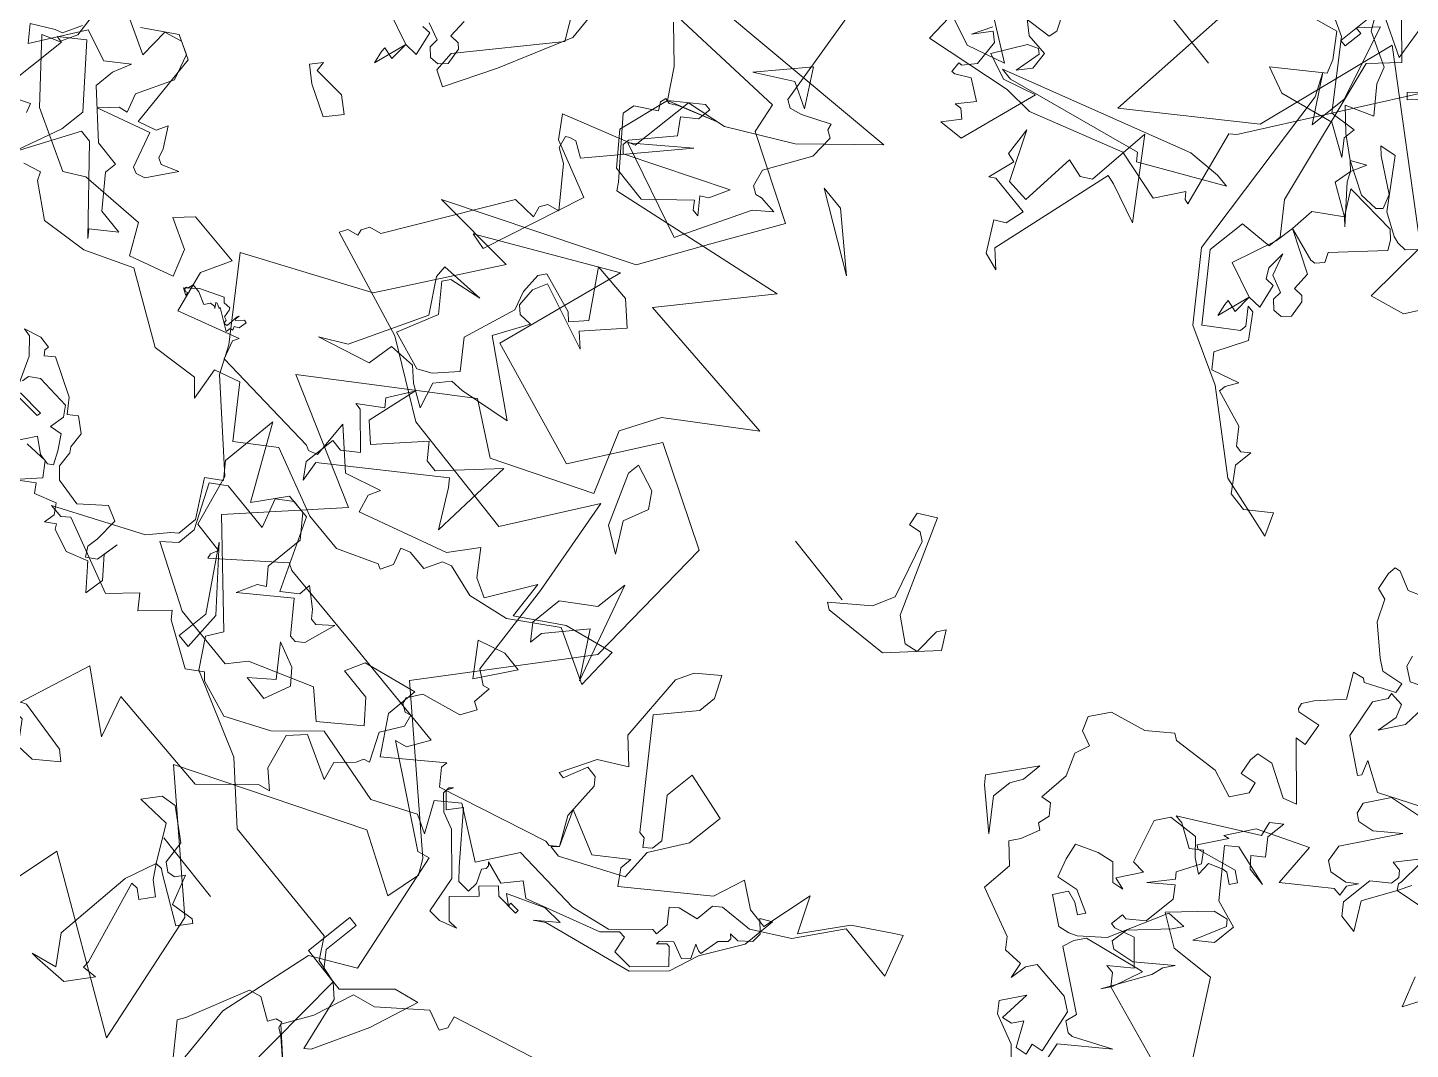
# Model space of a CAD drawing. Header units: metres. Extents: x -71 to 881, y -503 to 661.
# Drawn here: x 165.84 to 169.941, y -251.411 to -248.381 of the extents above; entities that cross this region are included whole.
import ezdxf

# ---------------------------------------------------------------- set-up
doc = ezdxf.new("R2010")
doc.units = ezdxf.units.M
doc.layers.add('ARBRE', color=100, linetype='Continuous', lineweight=13, true_color=0x00ff3f)

# ---------------------------------------------------------------- blocks, each defined once
blk = doc.blocks.new('WMF2', base_point=(0, 0.01))
at = {"color": 251, "lineweight": 0, "true_color": 0x636466}
for points in [[(220.93, -117.85), (217.92, -115.52), (216.01, -113.25), (211.75, -115.52), (215.09, -113.71), (215.69, -113.21), (216.23, -113.25), (216.29, -112.71), (215.78, -112.1), (217.44, -110.7), (217.53, -109.6), (213.13, -105.6), (212.64, -105.02), (197.13, -110.25), (202.88, -101.16), (188.84, -101.73), (195.03, -95.86), (196.4, -92.3), (193.55, -87.25), (201.48, -82.18), (206.17, -84.52), (217.5, -73.62), (205.76, -70.03), (212.07, -61.12), (204.08, -54.99), (204.77, -53.52), (202.84, -51.25), (195.1, -48.95), (190.12, -45.33), (178.29, -45.44), (176.89, -43.78), (174.7, -43.59), (173.01, -29.2)], [(123.64, -13.73), (121.99, -1.9), (114.39, -4.34), (111.72, -4.67), (103.98, -8.76), (99.27, -8.35), (97.95, -10.89), (97.46, -10.41), (97.02, -10.37), (99.54, -16.88), (99.06, -17.38), (95.41, -24.9), (90.83, -34.32)], [(24.4, -82.93), (24.01, -87.6), (8.81, -80.93), (12.69, -92.64), (23.58, -100.08), (8.83, -109.56), (3.27, -107.44), (3.01, -110.61), (3.9, -111.79), (16.57, -120.44), (8.22, -134.47), (9.81, -146.85), (18.98, -150.2), (22.71, -142.59), (34.39, -144.58), (32.65, -156.43), (43.16, -148.65), (41.63, -148.52), (39.67, -158.01), (44.92, -159.4), (46.44, -161.06), (40.43, -164.26), (40.42, -170.12), (36.91, -171.27), (31.95, -175.08), (27.13, -180.99), (44.83, -177.37)], [(116.67, -12.35), (115.65, -10.82), (115.72, -10.05), (119.34, -9.11)], [(120.53, -7.61), (116.29, -5.59), (119.5, -4.04), (122.03, -4.59)], [(100.3, -13.3), (97.37, -13.9), (96.16, -13.9), (102.61, -9.16), (103.21, -9.75), (114.9, -5.14), (116, -5.14), (100.3, -13.3), (100.3, -13.3)], [(162.25, -221.47), (162.55, -220.76), (164.41, -221.19), (167.6, -217.66), (169.53, -216.89), (170.28, -213.15), (171.44, -210.43), (167.5, -207.63), (170.63, -209.8), (171.33, -210.11), (171.53, -210.62), (172.06, -210.42), (172.36, -209.7), (174.37, -210.56), (175.39, -210.16), (176.98, -204.42), (177.29, -203.7), (165.65, -192.21), (176.34, -193.26), (169.52, -180.97)], [(227.53, -117.47), (210.08, -120.09), (209.21, -117.47), (201.41, -114.58), (204.04, -108.47), (206.64, -102.36), (221.47, -92.77), (213.62, -93.64), (218.84, -83.17), (228.67, -76.4), (223.08, -70.7), (221.59, -68.47), (214.46, -63.39), (212.7, -59.01), (209.83, -58.98), (210.04, -58.28), (209.88, -57.88), (205.22, -63.07), (204.55, -62.86), (196.2, -62.98), (185.71, -63.11), (186.56, -61.11), (187.58, -60.7), (178.92, -56.25), (177.9, -56.66), (174.32, -45.95), (177.81, -43.34), (178.67, -34.61), (175.87, -21.54)], [(108.09, -27.35), (107.21, -10.78), (98.49, -19.49), (96.74, -32.59), (81.64, -23.67), (81.04, -17.76), (78.09, -18.94), (77.45, -20.28)], [(35.99, -92.94), (34.69, -99.75), (29.28, -96.73), (30.97, -100.19), (21.09, -100.49), (17.67, -104.7), (16.66, -105.12), (18.28, -106.23), (19.48, -109.18), (18.41, -110.67), (14.49, -109.41), (15.1, -110.95), (13.93, -112.47), (13.73, -113.15), (13.23, -113.37), (14.72, -115.61), (13.76, -117.64), (14.16, -118.66), (14.68, -118.45), (15.39, -118.76), (15.6, -119.27), (14.94, -120.61), (11.56, -121.96), (10.97, -123.39), (11.67, -123.68), (11.74, -125.32), (12.27, -125.11), (13.58, -125.77), (15.6, -134.05), (18.21, -142.77), (22.11, -134.68), (33.61, -134.71), (40.51, -137.9), (50.45, -139.73), (50.16, -140.44), (49.24, -140.81), (49.44, -141.32), (49.15, -142.04), (48.13, -142.44), (43.19, -153.31), (41.06, -153.59), (41.43, -154.51), (41.13, -155.22), (40.11, -155.63), (43.05, -158.46), (44.35, -159.02), (44.76, -160.04), (44.45, -160.3), (43.92, -160.51), (42.49, -159.91), (37.1, -168.03), (40.97, -163.9), (32.15, -161.95), (29.82, -168.64), (28.52, -170), (30.14, -169.93), (30.65, -169.72), (31.37, -170.03), (31.94, -171.46), (30.17, -175.61), (30.45, -177.74), (31.15, -178.04), (31.35, -178.56), (33.6, -177.07), (34.61, -176.66), (35.32, -176.96), (38.04, -186.65)], [(151.61, -227.39), (162.65, -222.48), (162.25, -221.47), (162.25, -221.47)], [(95.41, -24.9), (93.1, -25.5), (93.1, -24.4), (91.88, -23.19), (94.81, -24.4), (99.43, -22.59), (101.87, -23.19), (98.33, -26.72), (98.94, -27.82), (100.65, -29.64), (103.57, -28.43), (103.57, -29.64), (101.87, -30.26), (100.05, -29.64), (95.41, -24.9), (95.41, -24.9)], [(174.7, -43.59), (178.13, -43.59), (178.13, -48.16), (177.26, -48.16), (177.26, -44.83), (176.02, -43.59), (173.91, -43.59), (170.9, -47.37), (168.8, -48.16), (169.68, -43.59), (171.36, -38.49), (171.81, -38.05), (173.47, -42.7), (174.7, -43.59), (174.7, -43.59)], [(220.57, -50.22), (221.79, -50.2), (214.78, -54.92), (213.59, -56.76), (213.1, -57.26), (213.13, -59.1), (215.47, -61.97), (214.27, -63.08), (215.5, -64.29), (215.56, -69.52), (211.34, -63.72), (209.67, -66.67), (207.37, -66.7), (203.77, -60.91), (202.56, -62.13), (202.58, -63.23), (200.85, -62.15), (200.24, -61.55), (199.64, -61.56), (198.56, -62.79), (199.01, -59.87), (199.61, -59.26), (200.21, -59.24), (202.55, -61.52), (206.05, -57.94), (205.47, -59.78), (204.85, -60.28), (206.1, -61.48), (206.14, -65.01), (207.85, -66.7), (209.07, -66.69), (210.27, -65.56), (209.03, -63.15), (213.66, -63.1), (214.86, -61.99), (212.51, -58.47), (212.49, -56.77), (213.57, -55.55), (207.7, -53.3), (201.85, -53.37), (200.78, -55.09), (195.57, -58.07), (193.11, -56.39), (190.24, -59.36), (192.08, -61.04), (195, -61.01), (194.41, -62.83), (189.81, -64.59), (189.77, -61.68), (187.3, -58.79), (183.33, -62.96), (183.33, -62.37), (182.1, -61.15), (172.77, -65.4), (172.29, -65.4), (171.68, -66.02), (173.43, -68.94), (169.39, -67.77), (166.98, -70.11), (166.96, -69.01), (165.85, -67.81), (160.08, -73.71), (159.5, -76.65), (157.18, -75.46), (155.35, -75.48), (154.92, -80.22), (153.06, -77.33), (150.8, -81.38), (147.91, -83.85), (147.29, -84.34), (145.55, -80.94), (150.8, -80.88), (153.05, -76.72), (155.95, -74.38), (158.86, -73.73), (159.47, -73.11), (159.44, -71.4), (161.14, -70.78), (161.73, -70.16), (160.64, -69.08), (160.62, -67.87), (161.11, -67.86), (163.5, -64.91), (166.9, -63.65), (173.36, -63.08), (175.14, -59.53), (179.8, -61.8), (181.48, -60.07), (179.75, -57.65), (181.46, -58.23), (184.95, -55.88), (192.02, -56.41), (194.9, -52.85), (198.42, -50.48), (201.82, -51.06), (202.43, -51.55), (203.66, -50.42), (207.69, -52.09), (208.3, -52.68), (210.1, -50.35), (211.21, -51.44), (213, -49.09), (219.97, -50.84), (220.57, -50.22), (220.57, -50.22)], [(156.89, -69.51), (157.43, -66.75), (159.56, -64.03), (167.3, -61.05), (168.14, -60.32), (166.54, -62.02), (168.32, -61.8), (171.36, -59.94), (170.42, -59.42), (170.47, -59.72), (169.59, -59.84), (169.56, -59.52), (171.59, -59.29), (172.31, -59.83), (173.34, -58.5), (172.64, -57.96), (174.22, -55.94), (172.57, -54.64), (171.71, -54.74), (173.12, -54.01), (174.29, -53.87), (175.3, -57.08), (178.61, -59.71), (180.18, -60.09), (181.49, -61.11), (181.56, -61.74), (181.3, -62.07), (181.53, -61.43), (180.22, -60.39), (179.42, -61.68), (175.68, -58.22), (174.72, -57.4), (173.53, -57.53), (173.65, -58.47), (174.34, -59.58), (174.13, -59.93), (174.18, -60.23), (174.45, -60.45), (172.34, -60.13), (171.33, -61.75), (169.98, -60.98), (163.78, -64.16), (162.73, -65.48), (162.11, -65.55), (161.63, -64.1), (159.84, -64.31), (157.76, -66.95), (159.09, -68.05), (159.4, -68.02), (159.94, -67.33), (159.98, -67.64), (159.15, -68.6), (157.6, -68.22), (157.12, -68.85), (157.81, -69.96), (157.22, -69.78), (156.92, -69.81), (156.81, -71.58), (156.27, -72.27), (156.3, -72.59), (156.65, -72.85), (155.79, -72.95), (154.94, -73.93), (155.05, -74.81), (156.1, -75.62), (155.22, -76.3), (155.18, -73.27), (156.89, -69.51), (156.89, -69.51)], [(171.68, -66.02), (173.31, -68.24), (173.88, -71.59), (174.47, -72.18), (175.5, -72.18), (176.09, -69.97), (176.66, -69.97), (175.5, -73.22), (173.31, -74.97), (175.5, -76.59), (176.66, -82.74), (176.09, -84.36), (174.47, -86.09), (173.31, -84.36), (173.31, -82.74), (175.5, -79.36), (168.32, -72.18), (167.74, -72.18), (167.15, -71.59), (166.58, -72.18), (166.58, -73.22), (169.36, -76), (169.36, -78.78), (164.96, -78.33), (164.96, -74.97), (166.58, -71.59), (166.11, -68.82), (171.09, -65.45), (172.15, -65.45), (171.68, -66.02), (171.68, -66.02)], [(211.1, -72.56), (210.01, -72.56), (208.8, -73.77), (211.73, -76.09), (212.35, -76.09), (210.51, -77.8), (211.1, -78.4), (210.01, -80.71), (210.51, -76.09), (208.8, -74.88), (205.88, -79.01), (204.66, -77.8), (203.56, -77.8), (200.04, -82.55), (199.42, -74.88), (201.73, -77.8), (202.34, -78.4), (210.51, -70.25), (210.01, -68.43), (211.1, -69.64), (211.1, -72.56), (211.1, -72.56)], [(187.57, -69.19), (189.89, -71.62), (187.57, -72.72), (185.74, -72.72), (187.57, -69.19), (187.57, -69.19)], [(184.65, -79.77), (186.95, -76.25), (186.95, -75.04), (188.18, -76.25), (188.18, -79.17), (185.74, -81.48), (185.74, -84.42), (181.72, -76.25), (184.65, -79.77), (184.65, -79.77)], [(141.22, -138.01), (143.41, -136.76), (145.13, -137.25), (145.63, -137.09), (145.6, -136.33), (145.13, -134.84), (144.07, -134.71), (142.97, -132.98), (140.36, -131.23), (139.36, -130.72), (137.49, -131.32), (137.22, -130.44), (139.58, -128.86), (139.92, -129.04), (140.84, -128.69), (139.42, -126.79), (141.03, -124.5), (141.52, -123.53), (141.36, -123.04), (141.12, -122.91), (139.13, -123.53), (138.58, -121.59), (139.52, -121.34), (135.03, -117.8), (136.15, -117.21), (139.1, -118.34), (140.49, -117.9), (140.5, -117.08), (140.06, -115.71), (138.68, -116.15), (138.33, -115.23), (139.13, -113.66), (141.69, -114.16), (145.74, -113.14), (146.33, -113.43), (148.12, -111.55), (151.13, -110.32), (152.08, -108.49), (151.44, -107.36), (150.04, -107.03), (150.34, -105.65), (149.29, -103.85), (149.18, -101.08), (148.29, -101.35), (147.47, -100.54), (147.61, -99.46), (147.03, -99.16), (147.51, -97.44), (147.99, -96.52), (146.26, -95.22), (146.17, -92.39), (141.64, -91.28), (140.84, -90.46), (139.13, -90.72), (138.69, -89.34), (138.63, -90.88), (138.17, -91.79), (134.57, -91.91), (133.35, -91.28), (132.09, -87.5), (133.07, -87.18), (132.73, -86.26), (133.71, -85.95), (135.09, -87.89), (135.6, -86.91), (136.47, -86.63), (136.66, -89.45), (137.77, -87.31), (136.97, -86.47), (134.21, -85.79), (131.7, -83.77)], [(131.17, -87.01), (131.77, -88.88), (128.43, -92.34), (131.45, -90.3), (131.93, -90.21), (132.84, -90.68), (132.69, -91.75), (138.01, -94.49), (137.8, -95.54), (137.29, -96.51), (132.41, -98.35), (132.02, -98.48), (132.65, -95.66), (133.11, -94.75), (131.35, -98.96), (131.2, -100.04), (130.7, -101), (133.23, -98.36), (135.1, -97.76), (135.74, -98.1), (135.68, -99.63), (133.33, -102.77), (132.87, -103.68), (134.56, -103.4), (136.24, -97.94), (137.95, -96.02), (138.58, -95.62), (139.55, -95.29), (142.04, -96.56), (141.41, -97.82), (140.33, -97.67), (139.33, -97.16), (139.01, -97.82), (141.07, -98.46), (142.94, -97.86), (143.7, -99.41), (144.2, -100.81), (142.43, -101.88), (141.01, -102.38), (139.61, -101.25), (138.63, -101.56), (139.77, -101.73), (138.66, -103.88), (139.89, -103.76), (141.57, -107.36), (140.9, -108.66), (138.27, -109.27), (136.88, -108.14), (135.58, -107.47), (135.77, -108.71), (134.62, -109.36), (134.22, -109.47), (133.26, -108.98), (132.92, -109.62), (133.89, -110.13), (137.3, -108.77), (137.63, -108.93), (136.36, -111.4), (136.84, -111.24), (135.54, -113.78), (131.42, -116.34), (130.72, -112.44), (127.35, -115.8), (126.6, -115.82), (126.85, -116.77), (126.37, -117.68), (127.17, -116.93), (128.65, -116.47), (129.55, -116.93), (129.96, -118.38), (127.38, -123.37), (129.16, -121.51), (130.54, -121.07), (131.19, -121.4), (131.54, -122.32), (130.4, -124.53), (125.18, -126.19)], [(126.75, -127), (131.48, -123.86), (134.15, -124.91), (133.52, -123.75), (133.68, -123.43), (136.79, -125.04), (137.86, -128.38), (137.23, -129.62), (137.38, -130.11), (136.11, -130.19), (135.51, -129.14), (135.65, -127.24), (134.56, -129.39), (134.72, -131.45)], [(135.45, -133.06), (137.16, -131.97), (138.4, -132.6), (138.75, -133.52)], [(18.5, -90.74), (17.84, -93.61), (20.02, -96.45), (22.98, -96.02), (22.05, -97.63), (20.72, -98), (17.93, -96.37), (17.41, -94.37), (16.65, -93.94), (15.97, -94.11), (15.49, -94.96), (14.21, -92.52), (12.21, -93.06), (11.86, -92.86), (12.6, -91.6), (16.89, -93.51), (17.23, -93.72), (17.84, -93.61), (16.91, -92.52), (15.64, -91.79), (16.37, -90.52), (17.22, -91.02), (17.83, -90.91), (14.87, -83.79), (14.78, -83.17), (13.49, -83.45), (14.87, -81.07), (17.86, -80.56), (18.47, -80.47), (16.28, -81.33), (18.28, -83.52), (18.5, -90.74), (18.5, -90.74)], [(193.06, -90.68), (193.06, -91.77), (190.63, -91.29), (189.54, -90.08), (190.15, -87.76), (188.32, -85.45), (190.63, -86.53), (193.06, -90.68), (193.06, -90.68)], [(30.71, -93.26), (29.79, -92.67), (31.51, -90.88), (33.12, -90.61), (34.74, -92.37), (37.69, -92.07), (35.5, -93.43), (30.71, -93.26), (30.71, -93.26)], [(132.71, -95.54), (133.58, -96.42), (134.37, -96.42), (132.71, -98.1), (134.81, -99.76), (136.47, -98.97), (136.93, -98.97), (136.93, -100.2), (136.47, -100.2), (135.25, -101.44), (135.25, -104.42), (136.12, -105.31), (137.8, -103.54), (136.47, -105.66), (136.93, -106.1), (136.12, -108.22), (136.93, -109.09), (137.8, -108.22), (139.92, -109.09), (140.71, -109.09), (134.81, -113.75), (135.25, -114.99), (134.37, -115.87), (134.37, -114.12), (133.14, -112.88), (134.02, -111.98), (133.14, -111.2), (131.46, -111.2), (135.25, -111.63), (136.12, -110.76), (132.71, -107.41), (130.14, -106.98), (130.14, -104.87), (131.46, -103.54), (130.59, -106.54), (131.03, -106.98), (132.27, -106.54), (134.81, -103.19), (131.92, -101.88), (128.03, -102.76), (120.98, -94.11)], [(123.89, -94.11), (132.71, -95.54), (132.71, -95.54)], [(12.72, -95.5), (19.16, -95.5), (12.72, -95.5), (12.72, -95.5)], [(151.83, -99.7), (151.83, -97.88), (149.53, -95.56), (153.05, -97.88), (153.66, -98.49), (151.35, -102.62), (151.35, -100.8), (151.83, -99.7), (151.83, -99.7)], [(173.74, -97.12), (171.08, -99.94), (170.47, -101.94), (172.73, -106.71), (173.49, -107.11), (174.53, -106.76), (174.92, -107.91), (173.5, -109.02), (168.96, -101.3), (166.77, -100.11), (165.62, -100.49), (165.9, -102.84), (165.52, -103.6), (164.39, -102.19), (167.39, -98.11), (173.12, -96.81), (173.74, -97.12), (173.74, -97.12)], [(173.09, -98.24), (179.55, -98.24), (173.09, -98.24), (173.09, -98.24)], [(41.84, -105.25), (43.62, -104.29), (45.73, -104.74), (46.01, -105.12), (46.77, -104.41), (46.73, -105.44), (47.43, -106.2), (49.22, -105.25), (49.85, -105.94), (51.28, -104.6), (49.82, -106.67), (50.87, -107.74), (52.95, -107.44)], [(54.48, -105.47), (52.9, -108.54), (51.53, -107.75), (50.51, -107.72), (50.13, -108.07), (50.82, -109.11), (51.79, -110.25), (52.85, -109.93), (52.79, -111.31), (53.49, -112.07), (56.63, -111.82), (57.39, -111.12), (57.42, -110.48)], [(56.72, -109.72), (54.29, -109.98), (54.31, -109.62), (56.73, -109.36)], [(57.43, -110.12), (58.73, -112.28), (60.09, -113.37), (60.82, -113.4), (59.39, -114.07), (58.29, -114.03), (58.31, -113.66), (57.96, -113.28), (57.27, -113.98), (53.82, -112.76), (52.77, -111.68), (52.09, -112.38), (50.71, -111.59), (50.41, -110.19), (50.06, -109.81), (49.75, -108.42), (48.76, -107.65), (46.27, -107.55), (44.45, -109.59), (43.06, -109.17), (42.78, -107.03), (42.83, -106.03), (42.2, -105.27), (41.44, -105.97), (41.35, -108.07), (41.41, -106.7), (39.72, -105.17), (39.79, -103.4), (41.84, -105.25), (41.84, -105.25)], [(41.84, -105.25), (41.63, -105.03), (41.84, -105.25), (41.84, -105.25)], [(216.62, -108.51), (216.01, -113.25), (213.7, -115.58), (213.1, -115.58), (213.1, -114.35), (214.19, -113.25), (213.1, -112.03), (215.41, -108.51), (215.41, -107.9), (214.8, -107.41), (206.64, -112.66), (207.25, -110.82), (207.86, -110.33), (206.64, -109.11), (207.25, -109.11), (207.86, -109.72), (210.77, -106.2), (214.19, -106.2), (216.62, -108.51), (216.62, -108.51)], [(31.94, -110.31), (36.07, -115.05), (31.32, -110.9), (30.71, -107.38), (31.94, -107.38), (31.94, -110.31), (31.94, -110.31)], [(23.77, -111.52), (26.08, -113.84), (23.77, -113.24), (22.56, -112.13), (23.16, -109.69), (25.47, -109.69), (23.77, -111.52), (23.77, -111.52)], [(121.3, -120.73), (123.86, -119.93), (125.08, -116.95), (123.4, -114.83), (125.08, -114.83), (125.96, -115.71), (125.96, -118.61), (124.64, -119.93), (124.64, -120.73), (125.08, -121.17), (125.96, -121.17), (124.64, -123.29)], [(124.64, -124.95), (124.21, -120.73), (124.21, -120.38), (123.86, -119.93), (123.4, -121.17)], [(114.96, -116.16), (115.75, -114.04), (117.08, -116.51)], [(194.63, -115.87), (201.7, -119.08), (199.51, -119.1), (194.63, -115.87), (194.63, -115.87)], [(81.01, -130.16), (79.28, -131.51), (78.66, -131.81), (78.08, -133.54)], [(74.85, -137.35), (72.31, -139.57), (70.12, -138.82), (68.65, -132.15), (67.1, -132.91), (66.75, -133.95), (65.48, -132.37), (65.1, -131.6), (64.53, -131.41), (63.1, -132.21), (64.5, -129.59), (65.26, -129.22), (65.84, -129.4), (67.29, -132.34), (71.77, -130.12), (70.62, -131.65), (69.87, -131.93), (70.65, -133.46), (69.51, -136.82), (70.57, -138.98), (71.73, -139.36), (73.23, -138.72), (72.87, -136.03), (77.25, -137.51)], [(78.75, -136.87), (77.7, -132.76), (78.24, -131.16), (79.66, -130.35), (74.87, -126.28), (69.33, -124.41), (67.74, -125.68), (61.86, -126.76), (60.09, -124.38), (56.38, -126.21), (57.56, -128.41), (60.34, -129.35), (59.17, -130.88), (54.25, -131.01), (55.18, -128.25), (53.81, -124.69), (48.67, -127.32), (48.87, -126.75), (48.11, -125.21), (37.91, -126.12), (37.44, -125.97), (36.67, -126.35), (37.35, -129.67), (33.92, -127.23), (30.88, -128.65), (31.23, -127.59), (30.59, -126.09), (23.17, -129.77), (21.67, -132.34), (19.86, -130.44), (18.12, -129.86), (16.15, -134.19), (15.36, -130.85), (11.87, -133.9), (8.32, -135.28), (7.59, -135.54), (7.07, -131.77), (12.02, -133.45), (15.55, -130.27), (19.06, -129.03), (22.02, -129.38), (22.79, -129), (23.33, -127.38), (25.15, -127.33), (25.92, -126.95), (25.23, -125.56), (25.63, -124.43), (26.08, -124.57), (29.34, -122.59), (32.94, -122.53), (39.22, -124.13), (42.07, -121.37), (45.72, -125.04), (47.88, -123.97), (47.05, -121.13), (48.46, -122.25), (52.55, -121.18), (59.04, -124.03), (62.95, -121.62), (67.02, -120.56), (70.08, -122.22), (70.5, -122.88), (71.99, -122.24)], [(75.25, -125.13), (75.62, -125.9), (78.11, -124.29)], [(208.1, -122), (210.46, -122.83), (213.34, -120.5), (210.43, -124.86), (208.1, -122), (208.1, -122)], [(81.01, -130.16), (79.79, -128.95), (77.48, -133.7), (74.56, -133.08), (72.85, -134.78), (73.33, -133.08), (73.33, -131.26), (69.33, -128.34), (67, -128.34), (67, -127.23), (64.57, -124.92), (62.26, -124.92), (64.09, -123.1), (63.48, -122.5), (69.93, -127.84), (71.03, -127.84), (73.33, -122), (72.24, -126.63), (72.24, -128.95), (76.88, -133.08), (78.71, -131.26), (78.09, -131.26), (78.09, -124.92)], [(54.16, -127.33), (52.25, -128.51), (51.85, -128.21), (51.22, -128.34), (51.11, -128.15), (50.9, -127.48), (50.6, -127.43), (50.52, -127.17), (50.44, -127.11), (50.17, -127.21), (50.23, -128.35), (50.16, -128.51), (50.16, -128.08), (50.07, -128.03), (49.62, -128.66), (49.33, -128.62), (49.38, -127.89), (49.74, -127.62), (49.57, -127.32), (49.82, -127.23), (49.84, -126.81), (51.76, -127.71), (51.74, -127.58), (52.22, -127.74), (52.33, -127.68), (51.98, -127.29), (52.17, -127.38), (52.57, -127.26), (52.83, -126.75), (53.96, -127.11), (54.74, -127.1), (54.8, -126.57), (54.93, -126.53), (54.96, -126.46), (54.93, -126.32), (54.74, -126.22), (54.51, -126.31), (54.41, -126.05), (55.06, -126.28), (54.16, -127.33), (54.16, -127.33)], [(190.5, -128.76), (189.64, -129.45), (189.46, -131.17), (193.19, -131.13), (193.65, -130.73), (193.32, -133.22), (194.17, -133.3), (194.78, -135.8), (192.24, -131.89), (190.15, -132.02), (190.49, -137.07), (188.78, -136.9), (187.93, -137.58), (188.18, -143.5), (182.86, -137.92), (186.5, -138.74), (187.36, -138.82), (188.57, -127.35), (187.03, -126.24), (188.66, -126.48), (190.5, -128.76), (190.5, -128.76)], [(167.53, -134.78), (172.77, -136.49), (177.52, -141.23), (181.55, -156.93), (182.76, -158.76), (179.84, -155.24), (179.84, -158.76), (182.76, -165.09), (183.97, -163.4), (183.36, -163.4), (183.36, -161.69), (183.97, -161.69), (183.97, -165.71)], [(182.15, -166.93), (179.21, -164.61), (181.05, -162.17), (176.31, -149.38), (174, -147.07), (174, -145.86), (176.91, -145.25), (176.91, -141.71), (172.29, -137.1), (169.85, -139.41), (169.85, -140.01), (171.07, -141.23), (170.45, -141.23), (168.76, -139.41), (169.85, -136.49), (168.76, -135.38), (166.44, -136.49), (166.93, -135.38), (166.93, -134.78), (163.52, -134.17), (162.29, -132.95), (161.69, -132.95), (161.08, -133.55), (161.08, -131.86), (159.38, -130.03), (157.67, -130.03), (155.85, -131.86), (154.74, -130.03), (160.6, -130.65), (167.53, -134.78), (167.53, -134.78)], [(198.96, -132.02), (199.76, -132.54), (200.36, -132.4), (199.38, -133.95), (201.26, -134.85), (202.39, -133.98), (202.72, -133.9), (202.93, -134.84), (202.59, -134.91), (201.88, -136.06), (202.37, -138.31), (203.19, -138.84), (204.17, -137.22), (203.51, -139.04)], [(204.12, -142.96), (200.96, -141), (198.96, -141.1), (198.59, -139.51), (199.36, -138.28), (199.2, -140.69), (199.61, -140.96), (200.47, -140.41), (201.83, -137.47), (199.42, -136.95), (196.65, -138.27), (197.74, -130.97), (199.93, -130.47), (198.96, -132.02), (198.96, -132.02)], [(28.56, -153.92), (30.94, -150.53), (29.67, -149.64), (35.82, -150.93), (36.23, -149.61), (35.92, -147.95), (35.22, -147.45), (34.02, -147.66), (35.31, -144.47), (28.78, -140.9), (33.22, -139.51), (34.42, -139.31), (35.29, -137.92), (34.3, -135.76), (36.32, -136.63), (37.59, -137.52), (39.98, -137.11), (40.07, -134.73), (44.54, -132.73), (42.46, -134.33), (40.08, -141.29), (42.26, -143.89), (42.45, -144.97), (38.49, -145.64), (41.28, -144.68), (41.66, -143.99), (39.59, -141.99), (40.67, -138.22), (37.1, -137.61), (35.99, -138.41), (34.61, -140.39), (36.71, -142.49), (35.82, -147.35), (36.59, -148.94), (36.91, -150.74), (36.53, -151.43), (32.84, -150.83), (32.14, -150.33), (31.15, -151.75), (34.23, -155.28), (30.66, -155.41), (28.56, -153.92), (28.56, -153.92)], [(172.09, -138.69), (172.45, -139.76), (172.53, -140.18), (171.42, -140.08), (171.62, -141.79), (170.39, -141.96), (171.14, -144.02), (171.94, -143.9), (172.54, -144.66), (172.74, -146.37), (171.85, -144.55), (170.26, -144.14), (170.19, -143.29), (169.43, -142.72), (168.61, -142.9), (168.09, -143.61), (168.48, -145.07), (168.92, -145.41), (169.79, -145.28), (170.04, -146.94), (173.91, -148.36), (170.8, -147.91), (170.41, -148.01), (169.9, -148.71), (170.41, -149.48), (167.33, -153.6), (167.88, -154.33), (168.63, -154.89), (173.09, -154.46), (173.45, -154.42), (171.93, -152.49), (171.21, -151.97), (174.13, -154.55), (174.64, -155.32), (175.4, -155.88), (172.47, -154.78), (170.8, -155.02), (170.42, -155.53), (171.04, -156.68), (174.04, -158.22), (174.74, -158.74), (173.33, -159.18), (169.98, -155.59), (167.94, -154.77), (167.31, -154.68), (166.44, -154.8), (165.01, -156.7)], [(175.85, -163.73), (176.42, -162.98), (176.92, -163.36), (176.35, -164.1)], [(180.59, -167.98), (179.68, -164.7), (183.52, -166.03)], [(184.12, -165.76), (182.95, -164.22), (179.83, -163.17), (179.13, -161.78), (177.11, -159.84), (179.39, -158.51), (177.45, -157.05), (175.4, -155.88), (174.19, -156.77), (174.64, -155.32), (174.73, -153.72), (171.93, -152.49), (174.04, -150.58), (173.91, -148.36), (173.97, -146.62), (174.86, -142.5), (171.62, -141.79), (172.09, -138.69), (172.09, -138.69)], [(59.05, -144.81), (61.87, -145.83), (63.32, -146.72), (62.67, -147.76), (62.48, -146.91), (59.55, -147.25), (58.09, -146.36), (59.05, -144.81), (59.05, -144.81)], [(59.93, -151.15), (60.32, -152.23), (60.38, -152.67), (59.29, -152.55), (59.49, -154.26), (58.26, -154.43), (58.99, -156.48), (59.78, -156.36)], [(59.69, -157), (58.12, -156.61), (58.04, -155.76), (57.3, -155.21), (56.47, -155.37), (55.94, -156.07), (56.34, -157.53), (56.79, -157.86), (57.66, -157.75), (57.9, -159.41)], [(62.73, -154.97), (59.49, -154.26), (59.93, -151.15), (59.93, -151.15)], [(189.52, -151.57), (194.75, -151.57), (189.52, -151.57), (189.52, -151.57)], [(56.45, -156.83), (51.18, -165.09), (52.99, -167.49), (53.79, -167.78), (53.24, -170.6), (52.14, -171.11), (51.01, -165.85), (52.98, -159.15), (54.67, -154.45), (56.12, -154.97), (56.45, -156.83), (56.45, -156.83)]]:
    blk.add_lwpolyline(points, dxfattribs=at)

msp = doc.modelspace()

# ---------------------------------------------------------------- block references
at = {"layer": 'ARBRE', "color": 251, "lineweight": 5, "true_color": 0x636466, "xscale": 0.03451886634015593, "yscale": 0.03451886634015593, "zscale": 0.03451886634015593, "rotation": 128.5771086415459}
for p in [(171.0893, -251.7453), (164.0792, -253.3567), (169.3305, -256.8638), (164.6023, -260.4927)]:
    msp.add_blockref('WMF2', p, dxfattribs=at)

doc.saveas('drawing.dxf')
